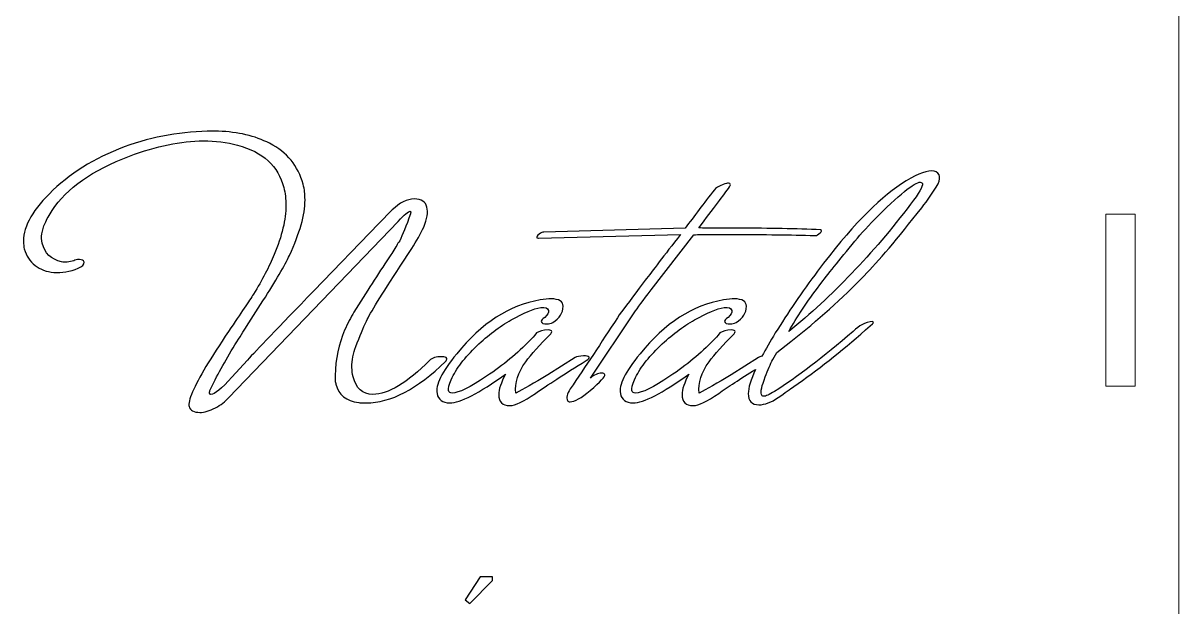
# Model space of a CAD drawing. Header units: millimetres. Extents: x 8111 to 9232, y 1489 to 2404.
# Drawn here: x 9073.8 to 9231.9, y 2027.8 to 2107.6 of the extents above; entities that cross this region are included whole.
import ezdxf

# ---------------------------------------------------------------- set-up
doc = ezdxf.new("R2010")
doc.units = ezdxf.units.MM
doc.header["$MEASUREMENT"] = 0
doc.layers.add('Camada 1', color=7, linetype='Continuous')

msp = doc.modelspace()

# ---------------------------------------------------------------- linework, layer by layer
at = {"layer": 'Camada 1', "color": 250, "lineweight": 20}
for points, knots in [([(8951.9421, 1934.7116), (9073.2673, 1934.7116), (9102.3449, 1934.7112), (9231.9422, 1934.7112), (9231.9422, 1934.7112), (9231.9422, 1934.7112), (9231.9422, 2274.7112), (9231.9422, 2274.7112), (9231.9422, 2274.7112), (9102.1938, 2274.7112), (9073.5808, 2274.7112), (8951.9421, 2274.7112), (8951.9421, 2274.7112), (8941.5139, 2274.7112), (8930.8703, 2274.7112), (8920.4421, 2274.7112), (8920.4421, 2274.7112), (8920.4421, 2274.7112), (8905.4421, 2274.7112), (8905.4421, 2274.7112), (8905.4421, 2274.7112), (8905.4421, 2274.7112), (8905.4421, 2271.7114), (8905.4421, 2271.7114), (8905.4421, 2271.7114), (8905.4421, 2271.7114), (8861.4421, 2271.7114), (8861.4421, 2271.7114), (8861.4421, 2271.7114), (8861.4421, 2271.7114), (8861.4421, 2274.7112), (8861.4421, 2274.7112), (8861.4421, 2274.7112), (8861.4421, 2274.7112), (8846.4421, 2274.7112), (8846.4421, 2274.7112), (8846.4421, 2274.7112), (8846.4421, 2274.7112), (8846.4421, 1934.7116), (8846.4421, 1934.7116), (8846.4421, 1934.7116), (8846.4421, 1934.7116), (8861.4421, 1934.7116), (8861.4421, 1934.7116), (8861.4421, 1934.7116), (8861.4421, 1934.7116), (8861.4421, 1937.7114), (8861.4421, 1937.7114), (8861.4421, 1937.7114), (8861.4421, 1937.7114), (8905.4421, 1937.7114), (8905.4421, 1937.7114), (8905.4421, 1937.7114), (8905.4421, 1937.7114), (8905.4421, 1934.7116), (8905.4421, 1934.7116), (8905.4421, 1934.7116), (8905.4421, 1934.7116), (8920.4421, 1934.7116), (8920.4421, 1934.7116), (8920.4421, 1934.7116), (8930.8703, 1934.7116), (8941.5139, 1934.7116), (8951.9421, 1934.7116)], [0, 0, 0, 0, 0.05882353, 0.05882353, 0.05882353, 0.05882353, 0.11764706, 0.11764706, 0.11764706, 0.11764706, 0.17647059, 0.17647059, 0.17647059, 0.17647059, 0.23529412, 0.23529412, 0.23529412, 0.23529412, 0.29411765, 0.29411765, 0.29411765, 0.29411765, 0.35294118, 0.35294118, 0.35294118, 0.35294118, 0.41176471, 0.41176471, 0.41176471, 0.41176471, 0.47058824, 0.47058824, 0.47058824, 0.47058824, 0.52941176, 0.52941176, 0.52941176, 0.52941176, 0.58823529, 0.58823529, 0.58823529, 0.58823529, 0.64705882, 0.64705882, 0.64705882, 0.64705882, 0.70588235, 0.70588235, 0.70588235, 0.70588235, 0.76470588, 0.76470588, 0.76470588, 0.76470588, 0.82352941, 0.82352941, 0.82352941, 0.82352941, 0.88235294, 0.88235294, 0.88235294, 0.88235294, 1, 1, 1, 1]), ([(9221.9422, 2057.9612), (9221.9422, 2057.9612), (9221.9422, 2081.4612), (9221.9422, 2081.4612), (9221.9422, 2081.4612), (9221.9422, 2081.4612), (9225.9422, 2081.4612), (9225.9422, 2081.4612), (9225.9422, 2081.4612), (9225.9422, 2081.4612), (9225.9422, 2057.9612), (9225.9422, 2057.9612), (9225.9422, 2057.9612), (9225.9422, 2057.9612), (9221.9422, 2057.9612), (9221.9422, 2057.9612)], [0, 0, 0, 0, 0.2, 0.2, 0.2, 0.2, 0.4, 0.4, 0.4, 0.4, 0.6, 0.6, 0.6, 0.6, 1, 1, 1, 1])]:
    msp.add_open_spline(points, degree=3, knots=knots, dxfattribs=at)
at = {"layer": 'Camada 1', "color": 114}
for points, knots in [([(9125.4223, 2074.3528), (9122.8348, 2070.4219), (9121.2923, 2067.909), (9120.7947, 2066.8143), (9120.7947, 2066.8143), (9120.3717, 2065.9435), (9119.8866, 2064.7866), (9119.3392, 2063.3436), (9119.3392, 2063.3436), (9118.9909, 2062.448), (9118.8167, 2061.5025), (9118.8167, 2060.5073), (9118.8167, 2060.5073), (9118.8167, 2060.0346), (9118.8665, 2059.6117), (9118.966, 2059.2385), (9118.966, 2059.2385), (9119.389, 2057.6213), (9120.2971, 2056.8127), (9121.6903, 2056.8127), (9121.6903, 2056.8127), (9123.7802, 2056.8127), (9126.3677, 2058.3677), (9129.4528, 2061.4776), (9129.4528, 2061.4776), (9129.7762, 2061.8011), (9130.336, 2061.9628), (9131.1321, 2061.9628), (9131.1321, 2061.9628), (9131.5053, 2061.9628), (9131.7292, 2061.8882), (9131.8039, 2061.7389), (9131.8039, 2061.7389), (9131.8039, 2061.5896), (9131.7417, 2061.4528), (9131.6173, 2061.3284), (9131.6173, 2061.3284), (9127.761, 2057.5467), (9124.141, 2055.6558), (9120.7573, 2055.6558), (9120.7573, 2055.6558), (9120.7573, 2055.6558), (9120.1602, 2055.6558), (9120.1602, 2055.6558), (9120.1602, 2055.6558), (9119.9612, 2055.6558), (9119.8244, 2055.6683), (9119.7497, 2055.6931), (9119.7497, 2055.6931), (9118.033, 2055.8922), (9116.9881, 2056.7381), (9116.6149, 2058.2309), (9116.6149, 2058.2309), (9116.59, 2058.3304), (9116.5527, 2058.4921), (9116.5029, 2058.716), (9116.5029, 2058.716), (9116.5029, 2059.1638), (9116.5029, 2059.3878), (9116.5029, 2059.3878), (9116.5029, 2059.3878), (9116.5776, 2061.6767), (9117.013, 2063.7417), (9117.8091, 2065.5828), (9117.8091, 2065.5828), (9118.2321, 2066.5282), (9118.655, 2067.3492), (9119.078, 2068.0459), (9119.078, 2068.0459), (9120.8195, 2070.8324), (9122.4118, 2073.3079), (9123.8549, 2075.4724), (9123.8549, 2075.4724), (9124.0788, 2075.7959), (9124.4022, 2076.3059), (9124.8252, 2077.0025), (9124.8252, 2077.0025), (9124.8252, 2077.0025), (9124.9371, 2077.1891), (9124.9371, 2077.1891), (9124.9371, 2077.1891), (9125.0366, 2077.3633), (9125.1735, 2077.5747), (9125.3476, 2077.8235), (9125.3476, 2077.8235), (9125.7208, 2078.5948), (9126.2184, 2079.8264), (9126.8404, 2081.5182), (9126.8404, 2081.5182), (9126.8404, 2081.6177), (9126.8528, 2081.6674), (9126.8777, 2081.6674), (9126.8777, 2081.6674), (9126.8777, 2081.6674), (9126.8777, 2081.7794), (9126.8777, 2081.7794), (9126.8777, 2081.7794), (9126.828, 2081.8292), (9126.7906, 2081.854), (9126.7658, 2081.854), (9126.7658, 2081.854), (9126.5667, 2081.854), (9126.0194, 2081.3938), (9125.1237, 2080.4732), (9125.1237, 2080.4732), (9125.1237, 2080.4732), (9101.9484, 2056.3276), (9101.9484, 2056.3276), (9101.9484, 2056.3276), (9101.4757, 2055.83), (9100.8785, 2055.3821), (9100.157, 2054.9841), (9100.157, 2054.9841), (9099.336, 2054.5611), (9098.6269, 2054.3496), (9098.0298, 2054.3496), (9098.0298, 2054.3496), (9097.1839, 2054.3496), (9096.6863, 2054.6233), (9096.5371, 2055.1707), (9096.5371, 2055.1707), (9096.4375, 2055.519), (9096.5993, 2056.1783), (9097.0222, 2057.1486), (9097.0222, 2057.1486), (9097.8184, 2059.0146), (9099.4604, 2061.7762), (9101.9484, 2065.4335), (9101.9484, 2065.4335), (9103.6651, 2067.9712), (9104.7971, 2069.663), (9105.3444, 2070.5089), (9105.3444, 2070.5089), (9106.5635, 2072.4744), (9107.509, 2074.2782), (9108.1807, 2075.9203), (9108.1807, 2075.9203), (9109.2505, 2078.4829), (9109.7854, 2080.7345), (9109.7854, 2082.6751), (9109.7854, 2082.6751), (9109.7854, 2083.521), (9109.6859, 2084.3296), (9109.4869, 2085.1008), (9109.4869, 2085.1008), (9108.7405, 2088.0366), (9106.6382, 2089.9648), (9103.1799, 2090.8853), (9103.1799, 2090.8853), (9101.6871, 2091.2834), (9100.1197, 2091.4824), (9098.4777, 2091.4824), (9098.4777, 2091.4824), (9095.4424, 2091.4824), (9092.0836, 2090.7858), (9088.4014, 2089.3926), (9088.4014, 2089.3926), (9083.326, 2087.4768), (9079.7931, 2085.0013), (9077.8027, 2081.966), (9077.8027, 2081.966), (9077.4046, 2081.344), (9077.0812, 2080.7593), (9076.8324, 2080.212), (9076.8324, 2080.212), (9076.3846, 2079.2168), (9076.2602, 2078.3087), (9076.4592, 2077.4877), (9076.4592, 2077.4877), (9076.7827, 2076.1193), (9077.6534, 2075.2734), (9079.0716, 2074.95), (9079.0716, 2074.95), (9079.594, 2074.8256), (9080.1538, 2074.8753), (9080.7509, 2075.0992), (9080.7509, 2075.0992), (9080.9251, 2075.1987), (9081.1863, 2075.2485), (9081.5347, 2075.2485), (9081.5347, 2075.2485), (9081.883, 2075.2485), (9082.0944, 2075.1365), (9082.1691, 2074.9126), (9082.1691, 2074.9126), (9082.194, 2074.5892), (9081.9203, 2074.3031), (9081.3481, 2074.0543), (9081.3481, 2074.0543), (9080.2534, 2073.6065), (9079.1462, 2073.4199), (9078.0266, 2073.4945), (9078.0266, 2073.4945), (9077.0314, 2073.5691), (9076.1793, 2073.8863), (9075.4703, 2074.4461), (9075.4703, 2074.4461), (9074.7612, 2075.0059), (9074.2698, 2075.7585), (9073.9961, 2076.704), (9073.9961, 2076.704), (9073.9215, 2076.9528), (9073.8842, 2077.3135), (9073.8842, 2077.7862), (9073.8842, 2077.7862), (9073.8842, 2079.8512), (9075.2277, 2082.165), (9077.9147, 2084.7276), (9077.9147, 2084.7276), (9080.7261, 2087.4146), (9084.2341, 2089.4796), (9088.4387, 2090.9227), (9088.4387, 2090.9227), (9092.4195, 2092.2662), (9096.4624, 2092.8881), (9100.5675, 2092.7886), (9100.5675, 2092.7886), (9103.2297, 2092.714), (9105.5559, 2092.1666), (9107.5463, 2091.1466), (9107.5463, 2091.1466), (9109.9347, 2089.9275), (9111.4648, 2088.0677), (9112.1366, 2085.5549), (9112.1366, 2085.5549), (9112.2361, 2085.1568), (9112.3045, 2084.8147), (9112.3418, 2084.5286), (9112.3418, 2084.5286), (9112.3791, 2084.2425), (9112.3978, 2083.8631), (9112.3978, 2083.3966), (9112.3978, 2083.3966), (9112.3978, 2081.3813), (9111.6887, 2078.856), (9110.2706, 2075.827), (9110.2706, 2075.827), (9109.6237, 2074.4337), (9108.4171, 2072.3563), (9106.6506, 2069.6008), (9106.6506, 2069.6008), (9106.6506, 2069.6008), (9104.4114, 2066.0928), (9104.4114, 2066.0928), (9104.4114, 2066.0928), (9104.0134, 2065.5019), (9103.4785, 2064.6685), (9102.8067, 2063.5986), (9102.8067, 2063.5986), (9101.4383, 2061.3595), (9100.2939, 2059.2758), (9099.3733, 2057.3352), (9099.3733, 2057.3352), (9099.3733, 2057.2357), (9099.3609, 2057.1735), (9099.336, 2057.1486), (9099.336, 2057.1486), (9099.336, 2057.1486), (9099.336, 2056.962), (9099.336, 2056.962), (9099.336, 2056.962), (9099.3609, 2056.8625), (9099.4231, 2056.8127), (9099.5226, 2056.8127), (9099.5226, 2056.8127), (9100.0202, 2056.8127), (9100.9781, 2057.5964), (9102.3962, 2059.1576), (9102.3962, 2059.1576), (9102.3962, 2059.1576), (9104.5234, 2061.5087), (9104.5234, 2061.5087), (9104.5234, 2061.5087), (9105.6927, 2062.7776), (9108.7156, 2065.9311), (9113.592, 2070.9754), (9113.592, 2070.9754), (9113.592, 2070.9754), (9122.5114, 2080.1809), (9122.5114, 2080.1809), (9122.5114, 2080.1809), (9122.5114, 2080.1809), (9124.34, 2082.0406), (9124.34, 2082.0406), (9124.34, 2082.0406), (9125.3352, 2083.0358), (9126.3428, 2083.5334), (9127.3629, 2083.5334), (9127.3629, 2083.5334), (9128.3083, 2083.5334), (9128.8805, 2083.1602), (9129.0796, 2082.4138), (9129.0796, 2082.4138), (9129.2537, 2081.7172), (9129.1045, 2080.8091), (9128.6317, 2079.6895), (9128.6317, 2079.6895), (9128.2337, 2078.7939), (9127.6863, 2077.8111), (9126.9897, 2076.7413), (9126.9897, 2076.7413), (9126.9897, 2076.7413), (9125.4223, 2074.3528), (9125.4223, 2074.3528)], [0, 0, 0, 0, 0.01298701, 0.01298701, 0.01298701, 0.01298701, 0.02597403, 0.02597403, 0.02597403, 0.02597403, 0.03896104, 0.03896104, 0.03896104, 0.03896104, 0.05194805, 0.05194805, 0.05194805, 0.05194805, 0.06493506, 0.06493506, 0.06493506, 0.06493506, 0.07792208, 0.07792208, 0.07792208, 0.07792208, 0.09090909, 0.09090909, 0.09090909, 0.09090909, 0.1038961, 0.1038961, 0.1038961, 0.1038961, 0.11688312, 0.11688312, 0.11688312, 0.11688312, 0.12987013, 0.12987013, 0.12987013, 0.12987013, 0.14285714, 0.14285714, 0.14285714, 0.14285714, 0.15584416, 0.15584416, 0.15584416, 0.15584416, 0.16883117, 0.16883117, 0.16883117, 0.16883117, 0.18181818, 0.18181818, 0.18181818, 0.18181818, 0.19480519, 0.19480519, 0.19480519, 0.19480519, 0.20779221, 0.20779221, 0.20779221, 0.20779221, 0.22077922, 0.22077922, 0.22077922, 0.22077922, 0.23376623, 0.23376623, 0.23376623, 0.23376623, 0.24675325, 0.24675325, 0.24675325, 0.24675325, 0.25974026, 0.25974026, 0.25974026, 0.25974026, 0.27272727, 0.27272727, 0.27272727, 0.27272727, 0.28571429, 0.28571429, 0.28571429, 0.28571429, 0.2987013, 0.2987013, 0.2987013, 0.2987013, 0.31168831, 0.31168831, 0.31168831, 0.31168831, 0.32467532, 0.32467532, 0.32467532, 0.32467532, 0.33766234, 0.33766234, 0.33766234, 0.33766234, 0.35064935, 0.35064935, 0.35064935, 0.35064935, 0.36363636, 0.36363636, 0.36363636, 0.36363636, 0.37662338, 0.37662338, 0.37662338, 0.37662338, 0.38961039, 0.38961039, 0.38961039, 0.38961039, 0.4025974, 0.4025974, 0.4025974, 0.4025974, 0.41558442, 0.41558442, 0.41558442, 0.41558442, 0.42857143, 0.42857143, 0.42857143, 0.42857143, 0.44155844, 0.44155844, 0.44155844, 0.44155844, 0.45454545, 0.45454545, 0.45454545, 0.45454545, 0.46753247, 0.46753247, 0.46753247, 0.46753247, 0.48051948, 0.48051948, 0.48051948, 0.48051948, 0.49350649, 0.49350649, 0.49350649, 0.49350649, 0.50649351, 0.50649351, 0.50649351, 0.50649351, 0.51948052, 0.51948052, 0.51948052, 0.51948052, 0.53246753, 0.53246753, 0.53246753, 0.53246753, 0.54545455, 0.54545455, 0.54545455, 0.54545455, 0.55844156, 0.55844156, 0.55844156, 0.55844156, 0.57142857, 0.57142857, 0.57142857, 0.57142857, 0.58441558, 0.58441558, 0.58441558, 0.58441558, 0.5974026, 0.5974026, 0.5974026, 0.5974026, 0.61038961, 0.61038961, 0.61038961, 0.61038961, 0.62337662, 0.62337662, 0.62337662, 0.62337662, 0.63636364, 0.63636364, 0.63636364, 0.63636364, 0.64935065, 0.64935065, 0.64935065, 0.64935065, 0.66233766, 0.66233766, 0.66233766, 0.66233766, 0.67532468, 0.67532468, 0.67532468, 0.67532468, 0.68831169, 0.68831169, 0.68831169, 0.68831169, 0.7012987, 0.7012987, 0.7012987, 0.7012987, 0.71428571, 0.71428571, 0.71428571, 0.71428571, 0.72727273, 0.72727273, 0.72727273, 0.72727273, 0.74025974, 0.74025974, 0.74025974, 0.74025974, 0.75324675, 0.75324675, 0.75324675, 0.75324675, 0.76623377, 0.76623377, 0.76623377, 0.76623377, 0.77922078, 0.77922078, 0.77922078, 0.77922078, 0.79220779, 0.79220779, 0.79220779, 0.79220779, 0.80519481, 0.80519481, 0.80519481, 0.80519481, 0.81818182, 0.81818182, 0.81818182, 0.81818182, 0.83116883, 0.83116883, 0.83116883, 0.83116883, 0.84415584, 0.84415584, 0.84415584, 0.84415584, 0.85714286, 0.85714286, 0.85714286, 0.85714286, 0.87012987, 0.87012987, 0.87012987, 0.87012987, 0.88311688, 0.88311688, 0.88311688, 0.88311688, 0.8961039, 0.8961039, 0.8961039, 0.8961039, 0.90909091, 0.90909091, 0.90909091, 0.90909091, 0.92207792, 0.92207792, 0.92207792, 0.92207792, 0.93506494, 0.93506494, 0.93506494, 0.93506494, 0.94805195, 0.94805195, 0.94805195, 0.94805195, 0.96103896, 0.96103896, 0.96103896, 0.96103896, 0.97402597, 0.97402597, 0.97402597, 0.97402597, 1, 1, 1, 1]), ([(9199.0163, 2085.586), (9198.2948, 2084.4166), (9197.5484, 2083.3344), (9196.7771, 2082.3392), (9196.7771, 2082.3392), (9193.4184, 2078.0848), (9190.7936, 2074.9873), (9188.9027, 2073.0467), (9188.9027, 2073.0467), (9185.9172, 2069.9616), (9182.5709, 2066.9636), (9178.8638, 2064.0527), (9178.8638, 2064.0527), (9178.8638, 2064.0527), (9176.9232, 2062.5226), (9176.9232, 2062.5226), (9176.9232, 2062.5226), (9176.9232, 2062.5226), (9176.4007, 2061.5896), (9176.4007, 2061.5896), (9176.4007, 2061.5896), (9176.0524, 2060.9676), (9175.7041, 2060.1715), (9175.3558, 2059.2012), (9175.3558, 2059.2012), (9174.8831, 2057.9821), (9174.7089, 2057.1859), (9174.8333, 2056.8127), (9174.8333, 2056.8127), (9174.8582, 2056.6386), (9174.9701, 2056.5515), (9175.1692, 2056.5515), (9175.1692, 2056.5515), (9175.418, 2056.5515), (9175.9031, 2056.7754), (9176.6246, 2057.2232), (9176.6246, 2057.2232), (9179.6848, 2059.139), (9183.2675, 2061.8757), (9187.3726, 2065.4335), (9187.3726, 2065.4335), (9187.8702, 2065.8813), (9188.2434, 2066.1675), (9188.4922, 2066.2919), (9188.4922, 2066.2919), (9189.0893, 2066.6153), (9189.5993, 2066.777), (9190.0223, 2066.777), (9190.0223, 2066.777), (9190.0721, 2066.777), (9190.1218, 2066.7521), (9190.1716, 2066.7024), (9190.1716, 2066.7024), (9190.1716, 2066.6028), (9190.1218, 2066.5158), (9190.0223, 2066.4411), (9190.0223, 2066.4411), (9190.0223, 2066.4411), (9189.0893, 2065.6201), (9189.0893, 2065.6201), (9189.0893, 2065.6201), (9185.6808, 2062.6346), (9182.4091, 2060.0595), (9179.2743, 2057.895), (9179.2743, 2057.895), (9178.7767, 2057.5467), (9178.0614, 2057.0429), (9177.1284, 2056.3836), (9177.1284, 2056.3836), (9176.1955, 2055.7242), (9175.3185, 2055.3946), (9174.4974, 2055.3946), (9174.4974, 2055.3946), (9173.5271, 2055.3946), (9173.042, 2055.9046), (9173.042, 2056.9247), (9173.042, 2056.9247), (9173.042, 2057.6932), (9173.3685, 2058.798), (9174.0213, 2060.2392), (9174.0213, 2060.2392), (9171.9144, 2058.9124), (9170.2381, 2057.8198), (9168.9928, 2056.9558), (9168.9928, 2056.9558), (9167.388, 2055.8424), (9166.2249, 2055.2826), (9165.5034, 2055.2826), (9165.5034, 2055.2826), (9164.4833, 2055.2826), (9163.9733, 2055.7864), (9163.9733, 2056.8003), (9163.9733, 2056.8003), (9163.9733, 2057.4907), (9164.2843, 2058.4175), (9164.9063, 2059.5744), (9164.9063, 2059.5744), (9161.249, 2056.962), (9158.7113, 2055.6558), (9157.2931, 2055.6558), (9157.2931, 2055.6558), (9156.298, 2055.6558), (9155.7133, 2056.0788), (9155.5391, 2056.9247), (9155.5391, 2056.9247), (9155.2903, 2058.0443), (9156.186, 2059.8605), (9158.2261, 2062.3733), (9158.2261, 2062.3733), (9161.6346, 2066.578), (9165.4412, 2069.0286), (9169.6459, 2069.7252), (9169.6459, 2069.7252), (9170.243, 2069.8248), (9170.7406, 2069.8745), (9171.1386, 2069.8745), (9171.1386, 2069.8745), (9172.2333, 2069.8745), (9172.7807, 2069.5386), (9172.7807, 2068.8669), (9172.7807, 2068.8669), (9172.7807, 2067.9463), (9172.308, 2067.2124), (9171.3625, 2066.665), (9171.3625, 2066.665), (9171.1138, 2066.5158), (9170.8525, 2066.4411), (9170.5788, 2066.4411), (9170.5788, 2066.4411), (9170.1061, 2066.4411), (9169.8449, 2066.5531), (9169.7951, 2066.777), (9169.7951, 2066.777), (9169.7703, 2066.976), (9169.932, 2067.1626), (9170.2803, 2067.3368), (9170.2803, 2067.3368), (9170.6784, 2067.6602), (9170.8401, 2067.9837), (9170.7654, 2068.3071), (9170.7654, 2068.3071), (9170.6908, 2068.6554), (9170.3425, 2068.7798), (9169.7205, 2068.6803), (9169.7205, 2068.6803), (9168.7502, 2068.531), (9167.4067, 2067.9712), (9165.69, 2067.0009), (9165.69, 2067.0009), (9164.0728, 2066.0804), (9162.5054, 2064.8986), (9160.9878, 2063.4556), (9160.9878, 2063.4556), (9159.3208, 2061.8633), (9158.1515, 2060.3207), (9157.4797, 2058.828), (9157.4797, 2058.828), (9157.1812, 2058.1313), (9157.0568, 2057.6338), (9157.1065, 2057.3352), (9157.1065, 2057.3352), (9157.1563, 2057.1113), (9157.3305, 2056.9993), (9157.629, 2056.9993), (9157.629, 2056.9993), (9158.4749, 2056.9993), (9160.0361, 2057.7644), (9162.3126, 2059.2945), (9162.3126, 2059.2945), (9164.5891, 2060.8246), (9166.5608, 2062.448), (9168.2277, 2064.1646), (9168.2277, 2064.1646), (9168.5263, 2064.4632), (9168.8373, 2064.8115), (9169.1607, 2065.2096), (9169.1607, 2065.2096), (9169.509, 2065.4833), (9170.0439, 2065.6201), (9170.7654, 2065.6201), (9170.7654, 2065.6201), (9171.0391, 2065.6201), (9171.2008, 2065.5579), (9171.2506, 2065.4335), (9171.2506, 2065.4335), (9171.2506, 2065.3091), (9171.2008, 2065.1971), (9171.1013, 2065.0976), (9171.1013, 2065.0976), (9169.5588, 2063.5613), (9168.4143, 2062.2862), (9167.6679, 2061.2724), (9167.6679, 2061.2724), (9166.5981, 2059.8107), (9166.1503, 2058.3864), (9166.3244, 2056.9993), (9166.3244, 2056.9993), (9167.3196, 2057.5156), (9168.7751, 2058.3428), (9170.6908, 2059.4811), (9170.6908, 2059.4811), (9170.6908, 2059.4811), (9174.4227, 2061.8508), (9174.4227, 2061.8508), (9174.4227, 2061.8508), (9174.5394, 2061.9286), (9174.7001, 2061.9862), (9174.9046, 2062.0234), (9174.9046, 2062.0234), (9175.4118, 2062.9788), (9176.0223, 2064.0407), (9176.7366, 2065.2096), (9176.7366, 2065.2096), (9178.4284, 2067.9463), (9180.3566, 2070.7702), (9182.5211, 2073.6811), (9182.5211, 2073.6811), (9186.8999, 2079.5029), (9190.7189, 2083.4712), (9193.9782, 2085.586), (9193.9782, 2085.586), (9195.8192, 2086.7802), (9197.1876, 2087.3773), (9198.0833, 2087.3773), (9198.0833, 2087.3773), (9198.6306, 2087.3773), (9198.979, 2087.2032), (9199.1282, 2086.8548), (9199.1282, 2086.8548), (9199.2775, 2086.5314), (9199.2402, 2086.1085), (9199.0163, 2085.586)], [0, 0, 0, 0, 0.01694915, 0.01694915, 0.01694915, 0.01694915, 0.03389831, 0.03389831, 0.03389831, 0.03389831, 0.05084746, 0.05084746, 0.05084746, 0.05084746, 0.06779661, 0.06779661, 0.06779661, 0.06779661, 0.08474576, 0.08474576, 0.08474576, 0.08474576, 0.10169492, 0.10169492, 0.10169492, 0.10169492, 0.11864407, 0.11864407, 0.11864407, 0.11864407, 0.13559322, 0.13559322, 0.13559322, 0.13559322, 0.15254237, 0.15254237, 0.15254237, 0.15254237, 0.16949153, 0.16949153, 0.16949153, 0.16949153, 0.18644068, 0.18644068, 0.18644068, 0.18644068, 0.20338983, 0.20338983, 0.20338983, 0.20338983, 0.22033898, 0.22033898, 0.22033898, 0.22033898, 0.23728814, 0.23728814, 0.23728814, 0.23728814, 0.25423729, 0.25423729, 0.25423729, 0.25423729, 0.27118644, 0.27118644, 0.27118644, 0.27118644, 0.28813559, 0.28813559, 0.28813559, 0.28813559, 0.30508475, 0.30508475, 0.30508475, 0.30508475, 0.3220339, 0.3220339, 0.3220339, 0.3220339, 0.33898305, 0.33898305, 0.33898305, 0.33898305, 0.3559322, 0.3559322, 0.3559322, 0.3559322, 0.37288136, 0.37288136, 0.37288136, 0.37288136, 0.38983051, 0.38983051, 0.38983051, 0.38983051, 0.40677966, 0.40677966, 0.40677966, 0.40677966, 0.42372881, 0.42372881, 0.42372881, 0.42372881, 0.44067797, 0.44067797, 0.44067797, 0.44067797, 0.45762712, 0.45762712, 0.45762712, 0.45762712, 0.47457627, 0.47457627, 0.47457627, 0.47457627, 0.49152542, 0.49152542, 0.49152542, 0.49152542, 0.50847458, 0.50847458, 0.50847458, 0.50847458, 0.52542373, 0.52542373, 0.52542373, 0.52542373, 0.54237288, 0.54237288, 0.54237288, 0.54237288, 0.55932203, 0.55932203, 0.55932203, 0.55932203, 0.57627119, 0.57627119, 0.57627119, 0.57627119, 0.59322034, 0.59322034, 0.59322034, 0.59322034, 0.61016949, 0.61016949, 0.61016949, 0.61016949, 0.62711864, 0.62711864, 0.62711864, 0.62711864, 0.6440678, 0.6440678, 0.6440678, 0.6440678, 0.66101695, 0.66101695, 0.66101695, 0.66101695, 0.6779661, 0.6779661, 0.6779661, 0.6779661, 0.69491525, 0.69491525, 0.69491525, 0.69491525, 0.71186441, 0.71186441, 0.71186441, 0.71186441, 0.72881356, 0.72881356, 0.72881356, 0.72881356, 0.74576271, 0.74576271, 0.74576271, 0.74576271, 0.76271186, 0.76271186, 0.76271186, 0.76271186, 0.77966102, 0.77966102, 0.77966102, 0.77966102, 0.79661017, 0.79661017, 0.79661017, 0.79661017, 0.81355932, 0.81355932, 0.81355932, 0.81355932, 0.83050847, 0.83050847, 0.83050847, 0.83050847, 0.84745763, 0.84745763, 0.84745763, 0.84745763, 0.86440678, 0.86440678, 0.86440678, 0.86440678, 0.88135593, 0.88135593, 0.88135593, 0.88135593, 0.89830508, 0.89830508, 0.89830508, 0.89830508, 0.91525424, 0.91525424, 0.91525424, 0.91525424, 0.93220339, 0.93220339, 0.93220339, 0.93220339, 0.94915254, 0.94915254, 0.94915254, 0.94915254, 0.96610169, 0.96610169, 0.96610169, 0.96610169, 1, 1, 1, 1]), ([(9182.9315, 2079.3288), (9182.9315, 2079.3288), (9183.0435, 2079.2292), (9183.0435, 2079.2292), (9183.0435, 2079.2292), (9183.0933, 2079.1111), (9182.9813, 2078.9556), (9182.7076, 2078.7565), (9182.7076, 2078.7565), (9182.434, 2078.5575), (9182.2349, 2078.4829), (9182.1105, 2078.5326), (9182.1105, 2078.5326), (9178.8762, 2078.6321), (9175.2189, 2078.6819), (9171.1386, 2078.6819), (9171.1386, 2078.6819), (9171.1386, 2078.6819), (9168.377, 2078.6819), (9168.377, 2078.6819), (9168.377, 2078.6819), (9167.133, 2078.6819), (9166.2, 2078.6695), (9165.578, 2078.6446), (9165.578, 2078.6446), (9165.578, 2078.6446), (9159.7562, 2071.0998), (9159.7562, 2071.0998), (9159.7562, 2071.0998), (9158.6615, 2069.663), (9157.8902, 2068.6181), (9157.4424, 2067.9774), (9157.4424, 2067.9774), (9157.4424, 2067.9774), (9151.434, 2059.0519), (9151.434, 2059.0519), (9151.434, 2059.0519), (9151.9564, 2059.4997), (9152.4665, 2059.7236), (9152.9641, 2059.7236), (9152.9641, 2059.7236), (9153.2129, 2059.7236), (9153.3621, 2059.649), (9153.4119, 2059.4997), (9153.4119, 2059.4997), (9153.4865, 2059.2758), (9152.8148, 2058.5543), (9151.3967, 2057.3352), (9151.3967, 2057.3352), (9150.2024, 2056.3151), (9149.2943, 2055.8051), (9148.6723, 2055.8051), (9148.6723, 2055.8051), (9148.4982, 2055.8051), (9148.3738, 2055.8673), (9148.2991, 2055.9917), (9148.2991, 2055.9917), (9148.1001, 2056.34), (9148.2245, 2056.8625), (9148.6723, 2057.5591), (9148.6723, 2057.5591), (9150.7622, 2060.6193), (9152.9143, 2063.8661), (9155.1286, 2067.2995), (9155.1286, 2067.2995), (9155.8003, 2068.2449), (9156.7955, 2069.5884), (9158.1141, 2071.33), (9158.1141, 2071.33), (9158.1141, 2071.33), (9158.9352, 2072.4122), (9158.9352, 2072.4122), (9158.9352, 2072.4122), (9159.9055, 2073.6811), (9161.5102, 2075.771), (9163.7494, 2078.6819), (9163.7494, 2078.6819), (9163.7494, 2078.6819), (9144.3433, 2078.1594), (9144.3433, 2078.1594), (9144.3433, 2078.1594), (9144.3433, 2078.1594), (9144.2687, 2078.1843), (9144.1194, 2078.2341), (9144.1194, 2078.2341), (9144.0696, 2078.3585), (9144.1754, 2078.5202), (9144.4366, 2078.7192), (9144.4366, 2078.7192), (9144.6978, 2078.9182), (9144.9031, 2079.0178), (9145.0524, 2079.0178), (9145.0524, 2079.0178), (9145.0524, 2079.0178), (9164.4211, 2079.5402), (9164.4211, 2079.5402), (9164.4211, 2079.5402), (9165.6153, 2081.1823), (9166.9464, 2082.9363), (9168.4143, 2084.8023), (9168.4143, 2084.8023), (9168.5636, 2085.0511), (9168.9617, 2085.2874), (9169.6085, 2085.5113), (9169.6085, 2085.5113), (9169.9568, 2085.6357), (9170.1932, 2085.6979), (9170.3176, 2085.6979), (9170.3176, 2085.6979), (9170.4917, 2085.6979), (9170.5788, 2085.6482), (9170.5788, 2085.5487), (9170.5788, 2085.5487), (9170.6037, 2085.4491), (9170.5664, 2085.3247), (9170.4669, 2085.1755), (9170.4669, 2085.1755), (9169.6956, 2084.1056), (9168.2899, 2082.2397), (9166.2498, 2079.5776), (9166.2498, 2079.5776), (9166.8966, 2079.5527), (9167.8421, 2079.5402), (9169.0861, 2079.5402), (9169.0861, 2079.5402), (9169.0861, 2079.5402), (9171.885, 2079.5402), (9171.885, 2079.5402), (9171.885, 2079.5402), (9175.9404, 2079.5402), (9179.6226, 2079.4718), (9182.9315, 2079.3288)], [0, 0, 0, 0, 0.02941176, 0.02941176, 0.02941176, 0.02941176, 0.05882353, 0.05882353, 0.05882353, 0.05882353, 0.08823529, 0.08823529, 0.08823529, 0.08823529, 0.11764706, 0.11764706, 0.11764706, 0.11764706, 0.14705882, 0.14705882, 0.14705882, 0.14705882, 0.17647059, 0.17647059, 0.17647059, 0.17647059, 0.20588235, 0.20588235, 0.20588235, 0.20588235, 0.23529412, 0.23529412, 0.23529412, 0.23529412, 0.26470588, 0.26470588, 0.26470588, 0.26470588, 0.29411765, 0.29411765, 0.29411765, 0.29411765, 0.32352941, 0.32352941, 0.32352941, 0.32352941, 0.35294118, 0.35294118, 0.35294118, 0.35294118, 0.38235294, 0.38235294, 0.38235294, 0.38235294, 0.41176471, 0.41176471, 0.41176471, 0.41176471, 0.44117647, 0.44117647, 0.44117647, 0.44117647, 0.47058824, 0.47058824, 0.47058824, 0.47058824, 0.5, 0.5, 0.5, 0.5, 0.52941176, 0.52941176, 0.52941176, 0.52941176, 0.55882353, 0.55882353, 0.55882353, 0.55882353, 0.58823529, 0.58823529, 0.58823529, 0.58823529, 0.61764706, 0.61764706, 0.61764706, 0.61764706, 0.64705882, 0.64705882, 0.64705882, 0.64705882, 0.67647059, 0.67647059, 0.67647059, 0.67647059, 0.70588235, 0.70588235, 0.70588235, 0.70588235, 0.73529412, 0.73529412, 0.73529412, 0.73529412, 0.76470588, 0.76470588, 0.76470588, 0.76470588, 0.79411765, 0.79411765, 0.79411765, 0.79411765, 0.82352941, 0.82352941, 0.82352941, 0.82352941, 0.85294118, 0.85294118, 0.85294118, 0.85294118, 0.88235294, 0.88235294, 0.88235294, 0.88235294, 0.91176471, 0.91176471, 0.91176471, 0.91176471, 0.94117647, 0.94117647, 0.94117647, 0.94117647, 1, 1, 1, 1]), ([(9195.247, 2082.8243), (9196.3915, 2084.3171), (9196.9264, 2085.2625), (9196.8517, 2085.6606), (9196.8517, 2085.6606), (9196.8269, 2085.7353), (9196.7771, 2085.785), (9196.7025, 2085.8099), (9196.7025, 2085.8099), (9196.0805, 2086.0587), (9194.1274, 2084.541), (9190.8433, 2081.2569), (9190.8433, 2081.2569), (9189.5496, 2079.9632), (9188.4798, 2078.8063), (9187.6339, 2077.7862), (9187.6339, 2077.7862), (9185.4445, 2075.149), (9183.8397, 2073.1462), (9182.8197, 2071.7778), (9182.8197, 2071.7778), (9181.0781, 2069.4889), (9179.6599, 2067.3617), (9178.5652, 2065.3962), (9178.5652, 2065.3962), (9184.5115, 2070.2228), (9190.0721, 2076.0322), (9195.247, 2082.8243)], [0, 0, 0, 0, 0.125, 0.125, 0.125, 0.125, 0.25, 0.25, 0.25, 0.25, 0.375, 0.375, 0.375, 0.375, 0.5, 0.5, 0.5, 0.5, 0.625, 0.625, 0.625, 0.625, 0.75, 0.75, 0.75, 0.75, 1, 1, 1, 1]), ([(9149.344, 2061.8508), (9149.568, 2062.0001), (9149.9536, 2062.0748), (9150.5009, 2062.0748), (9150.5009, 2062.0748), (9150.899, 2062.0748), (9151.1478, 2062.025), (9151.2473, 2061.9255), (9151.2473, 2061.9255), (9151.3468, 2061.826), (9151.2224, 2061.6642), (9150.8741, 2061.4465), (9150.8741, 2061.4465), (9147.8388, 2059.5619), (9145.5188, 2058.0691), (9143.9141, 2056.9558), (9143.9141, 2056.9558), (9142.3093, 2055.8424), (9141.1462, 2055.2826), (9140.4247, 2055.2826), (9140.4247, 2055.2826), (9139.4046, 2055.2826), (9138.8946, 2055.7864), (9138.8946, 2056.8003), (9138.8946, 2056.8003), (9138.8946, 2057.4907), (9139.2056, 2058.4175), (9139.8276, 2059.5744), (9139.8276, 2059.5744), (9136.1703, 2056.962), (9133.6326, 2055.6558), (9132.2144, 2055.6558), (9132.2144, 2055.6558), (9131.2193, 2055.6558), (9130.6346, 2056.0788), (9130.4604, 2056.9247), (9130.4604, 2056.9247), (9130.2116, 2058.0443), (9131.1073, 2059.8605), (9133.1474, 2062.3733), (9133.1474, 2062.3733), (9136.5559, 2066.578), (9140.3625, 2069.0286), (9144.5672, 2069.7252), (9144.5672, 2069.7252), (9145.1643, 2069.8248), (9145.6619, 2069.8745), (9146.0599, 2069.8745), (9146.0599, 2069.8745), (9147.1546, 2069.8745), (9147.702, 2069.5386), (9147.702, 2068.8669), (9147.702, 2068.8669), (9147.702, 2067.9463), (9147.2293, 2067.2124), (9146.2838, 2066.665), (9146.2838, 2066.665), (9146.0351, 2066.5158), (9145.7738, 2066.4411), (9145.5001, 2066.4411), (9145.5001, 2066.4411), (9145.0274, 2066.4411), (9144.7662, 2066.5531), (9144.7164, 2066.777), (9144.7164, 2066.777), (9144.6916, 2066.976), (9144.8533, 2067.1626), (9145.2016, 2067.3368), (9145.2016, 2067.3368), (9145.5997, 2067.6602), (9145.7614, 2067.9837), (9145.6867, 2068.3071), (9145.6867, 2068.3071), (9145.6121, 2068.6554), (9145.2638, 2068.7798), (9144.6418, 2068.6803), (9144.6418, 2068.6803), (9143.6715, 2068.531), (9142.328, 2067.9712), (9140.6113, 2067.0009), (9140.6113, 2067.0009), (9138.9941, 2066.0804), (9137.4267, 2064.8986), (9135.9091, 2063.4556), (9135.9091, 2063.4556), (9134.2421, 2061.8633), (9133.0728, 2060.3207), (9132.401, 2058.828), (9132.401, 2058.828), (9132.1025, 2058.1313), (9131.9781, 2057.6338), (9132.0278, 2057.3352), (9132.0278, 2057.3352), (9132.0776, 2057.1113), (9132.2518, 2056.9993), (9132.5503, 2056.9993), (9132.5503, 2056.9993), (9133.3962, 2056.9993), (9134.9574, 2057.7644), (9137.2339, 2059.2945), (9137.2339, 2059.2945), (9139.5104, 2060.8246), (9141.4821, 2062.448), (9143.149, 2064.1646), (9143.149, 2064.1646), (9143.4476, 2064.4632), (9143.7586, 2064.8115), (9144.082, 2065.2096), (9144.082, 2065.2096), (9144.4303, 2065.4833), (9144.9652, 2065.6201), (9145.6867, 2065.6201), (9145.6867, 2065.6201), (9145.9604, 2065.6201), (9146.1221, 2065.5579), (9146.1719, 2065.4335), (9146.1719, 2065.4335), (9146.1719, 2065.3091), (9146.1221, 2065.1971), (9146.0226, 2065.0976), (9146.0226, 2065.0976), (9144.4801, 2063.5613), (9143.3356, 2062.2862), (9142.5892, 2061.2724), (9142.5892, 2061.2724), (9141.5194, 2059.8107), (9141.0716, 2058.3864), (9141.2457, 2056.9993), (9141.2457, 2056.9993), (9142.2409, 2057.5156), (9143.6964, 2058.3428), (9145.6121, 2059.4811), (9145.6121, 2059.4811), (9145.6121, 2059.4811), (9149.344, 2061.8508), (9149.344, 2061.8508)], [0, 0, 0, 0, 0.02857143, 0.02857143, 0.02857143, 0.02857143, 0.05714286, 0.05714286, 0.05714286, 0.05714286, 0.08571429, 0.08571429, 0.08571429, 0.08571429, 0.11428571, 0.11428571, 0.11428571, 0.11428571, 0.14285714, 0.14285714, 0.14285714, 0.14285714, 0.17142857, 0.17142857, 0.17142857, 0.17142857, 0.2, 0.2, 0.2, 0.2, 0.22857143, 0.22857143, 0.22857143, 0.22857143, 0.25714286, 0.25714286, 0.25714286, 0.25714286, 0.28571429, 0.28571429, 0.28571429, 0.28571429, 0.31428571, 0.31428571, 0.31428571, 0.31428571, 0.34285714, 0.34285714, 0.34285714, 0.34285714, 0.37142857, 0.37142857, 0.37142857, 0.37142857, 0.4, 0.4, 0.4, 0.4, 0.42857143, 0.42857143, 0.42857143, 0.42857143, 0.45714286, 0.45714286, 0.45714286, 0.45714286, 0.48571429, 0.48571429, 0.48571429, 0.48571429, 0.51428571, 0.51428571, 0.51428571, 0.51428571, 0.54285714, 0.54285714, 0.54285714, 0.54285714, 0.57142857, 0.57142857, 0.57142857, 0.57142857, 0.6, 0.6, 0.6, 0.6, 0.62857143, 0.62857143, 0.62857143, 0.62857143, 0.65714286, 0.65714286, 0.65714286, 0.65714286, 0.68571429, 0.68571429, 0.68571429, 0.68571429, 0.71428571, 0.71428571, 0.71428571, 0.71428571, 0.74285714, 0.74285714, 0.74285714, 0.74285714, 0.77142857, 0.77142857, 0.77142857, 0.77142857, 0.8, 0.8, 0.8, 0.8, 0.82857143, 0.82857143, 0.82857143, 0.82857143, 0.85714286, 0.85714286, 0.85714286, 0.85714286, 0.88571429, 0.88571429, 0.88571429, 0.88571429, 0.91428571, 0.91428571, 0.91428571, 0.91428571, 0.94285714, 0.94285714, 0.94285714, 0.94285714, 1, 1, 1, 1]), ([(9138.0605, 2031.8745), (9138.0605, 2031.8745), (9138.0605, 2031.3839), (9138.0605, 2031.3839), (9138.0605, 2031.3839), (9138.0605, 2031.3839), (9134.9625, 2028.2357), (9134.9625, 2028.2357), (9134.9625, 2028.2357), (9134.9625, 2028.2357), (9134.3248, 2028.7432), (9134.3248, 2028.7432), (9134.3248, 2028.7432), (9134.3248, 2028.7432), (9136.3513, 2031.8745), (9136.3513, 2031.8745), (9136.3513, 2031.8745), (9136.3513, 2031.8745), (9138.0605, 2031.8745), (9138.0605, 2031.8745)], [0, 0, 0, 0, 0.16666667, 0.16666667, 0.16666667, 0.16666667, 0.33333333, 0.33333333, 0.33333333, 0.33333333, 0.5, 0.5, 0.5, 0.5, 0.66666667, 0.66666667, 0.66666667, 0.66666667, 1, 1, 1, 1])]:
    msp.add_open_spline(points, degree=3, knots=knots, dxfattribs=at)

doc.saveas('drawing.dxf')
